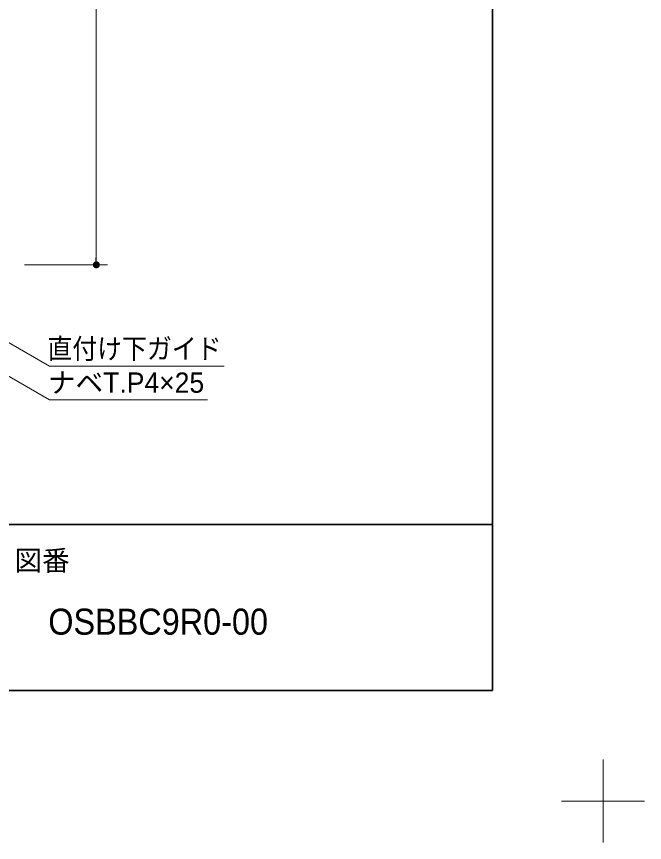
# Model space of a CAD drawing. Units: millimetres, scale not verified. Extents: x -6062 to 6062, y -3045 to 3045.
# Drawn here: x 1351 to 2488, y -3045 to -1551 of the extents above; entities that cross this region are included whole.
import ezdxf
from ezdxf.enums import TextEntityAlignment as Align

# ---------------------------------------------------------------- set-up
doc = ezdxf.new("R2010")
doc.units = ezdxf.units.MM
doc.header["$LTSCALE"] = 20
doc.header["$PDMODE"] = 32
doc.header["$PDSIZE"] = 10
for name, color, linetype, lineweight in [('0-0_2寸法-3', 7, 'Continuous', 15), ('0-1_2寸法-1', 7, 'Continuous', 15), ('0-2_0', 7, 'Continuous', 25), ('0-5_1図面枠', 7, 'Continuous', 15)]:
    doc.layers.add(name, color=color, linetype=linetype, lineweight=lineweight)
doc.layers.add('0-3_Defpoints', color=7, linetype='Continuous')
doc.styles.add('ＭＳ Ｐゴシック', font='')
doc.styles.get('ＭＳ Ｐゴシック').set_extended_font_data('MS PGothic')

# ---------------------------------------------------------------- blocks, each defined once
blk = doc.blocks.new('_Dot')
at = {"layer": '0-2_0'}
blk.add_line((-10, 0), (-20, 0), dxfattribs=at)
for points in [[(0, 0), (-10, 0), (-9.92, 1.25)], [(0, 0), (-9.92, -1.25), (-10, 0)], [(0, 0), (-9.92, 1.25), (-9.69, 2.49)], [(0, 0), (-9.69, -2.49), (-9.92, -1.25)], [(0, 0), (-9.69, 2.49), (-9.3, 3.68)], [(0, 0), (-9.3, -3.68), (-9.69, -2.49)], [(0, 0), (-9.3, 3.68), (-8.76, 4.82)], [(0, 0), (-8.76, -4.82), (-9.3, -3.68)], [(0, 0), (-8.76, 4.82), (-8.09, 5.88)], [(0, 0), (-8.09, -5.88), (-8.76, -4.82)], [(0, 0), (-8.09, 5.88), (-7.29, 6.85)], [(0, 0), (-7.29, -6.85), (-8.09, -5.88)], [(0, 0), (-7.29, 6.85), (-6.37, 7.71)], [(0, 0), (-6.37, -7.71), (-7.29, -6.85)], [(0, 0), (-6.37, 7.71), (-5.36, 8.44)], [(0, 0), (-5.36, -8.44), (-6.37, -7.71)], [(0, 0), (-5.36, 8.44), (-4.26, 9.05)], [(0, 0), (-4.26, -9.05), (-5.36, -8.44)], [(0, 0), (-4.26, 9.05), (-3.09, 9.51)], [(0, 0), (-3.09, -9.51), (-4.26, -9.05)], [(0, 0), (-3.09, 9.51), (-1.87, 9.82)], [(0, 0), (-1.87, -9.82), (-3.09, -9.51)], [(0, 0), (-1.87, 9.82), (-0.63, 9.98)], [(0, 0), (-0.63, -9.98), (-1.87, -9.82)], [(0, 0), (-0.63, 9.98), (0.63, 9.98)], [(0, 0), (0.63, -9.98), (-0.63, -9.98)], [(0, 0), (0.63, 9.98), (1.87, 9.82)], [(0, 0), (1.87, 9.82), (3.09, 9.51)], [(0, 0), (3.09, 9.51), (4.26, 9.05)], [(0, 0), (4.26, 9.05), (5.36, 8.44)], [(0, 0), (5.36, 8.44), (6.37, 7.71)], [(0, 0), (6.37, 7.71), (7.29, 6.85)], [(0, 0), (7.29, 6.85), (8.09, 5.88)], [(0, 0), (8.09, 5.88), (8.76, 4.82)], [(0, 0), (8.76, 4.82), (9.3, 3.68)], [(0, 0), (9.3, 3.68), (9.69, 2.49)], [(0, 0), (9.69, 2.49), (9.92, 1.25)], [(0, 0), (9.92, 1.25), (10, 0)], [(0, 0), (1.87, -9.82), (0.63, -9.98)], [(0, 0), (3.09, -9.51), (1.87, -9.82)], [(0, 0), (4.26, -9.05), (3.09, -9.51)], [(0, 0), (5.36, -8.44), (4.26, -9.05)], [(0, 0), (6.37, -7.71), (5.36, -8.44)], [(0, 0), (7.29, -6.85), (6.37, -7.71)], [(0, 0), (8.09, -5.88), (7.29, -6.85)], [(0, 0), (8.76, -4.82), (8.09, -5.88)], [(0, 0), (9.3, -3.68), (8.76, -4.82)], [(0, 0), (9.69, -2.49), (9.3, -3.68)], [(0, 0), (9.92, -1.25), (9.69, -2.49)], [(0, 0), (10, 0), (9.92, -1.25)]]:
    blk.add_solid(points, dxfattribs=at)
blk = doc.blocks.new('グループ-1')
at = {"layer": '0-5_1図面枠'}
for p, q in [((84000, -57900), (84000, -60900)), ((85500, -59400), (82500, -59400))]:
    blk.add_line(p, q, dxfattribs=at)
blk = doc.blocks.new('グループ-3')
at = {"layer": '0-5_1図面枠', "lineweight": 35}
blk.add_line((-80000, -49400), (80000, -49400), dxfattribs=at)
blk.add_lwpolyline([(-80000, 55400), (80000, 55400), (80000, -55400), (-80000, -55400)], close=True, dxfattribs=at)
blk = doc.blocks.new('図面枠')
at = {"layer": '0-5_1図面枠'}
for name in ['グループ-1', 'グループ-3']:
    blk.add_blockref(name, (0, 0), dxfattribs=at)
at = {"layer": '0-5_1図面枠', "style": 'ＭＳ Ｐゴシック'}
blk.add_text('図番', height=733.7, dxfattribs=at).set_placement((62699.9, -51284.2), align=Align.BOTTOM_LEFT)

msp = doc.modelspace()

# ---------------------------------------------------------------- linework, layer by layer
at = {"layer": '0-0_2寸法-3'}
for points in [[(1080.68, -1992.75), (1410.68, -2183.28), (1726.7, -2183.28)], [(1058.23, -2040.51), (1410.68, -2244), (1696.98, -2244)]]:
    msp.add_lwpolyline(points, dxfattribs=at)
at = {"layer": '0-1_2寸法-1'}
for p, q in [((1495.68, 987.29), (1495.68, -1987.29)), ((1365.68, -2000), (1515.68, -2000))]:
    msp.add_line(p, q, dxfattribs=at)
at = {"layer": '0-3_Defpoints'}
msp.add_point((1495.68, -2000), dxfattribs=at)

# ---------------------------------------------------------------- block references
at = {"layer": '0-1_2寸法-1', "xscale": 0.6356201, "yscale": 0.6356201, "rotation": 270}
msp.add_blockref('_Dot', (1495.68, -2000), dxfattribs=at)
at = {"layer": '0-5_1図面枠', "xscale": 0.05, "yscale": 0.05}
msp.add_blockref('図面枠', (-1787.5, 0), dxfattribs=at)

# ---------------------------------------------------------------- texts
at = {"layer": '0-0_2寸法-3', "style": 'ＭＳ Ｐゴシック', "width": 0.9}
msp.add_text('直付け下ガイド', height=36.66, dxfattribs=at).set_placement((1407.23, -2180.9), align=Align.BOTTOM_LEFT)
at = {"layer": '0-0_2寸法-3', "style": 'ＭＳ Ｐゴシック'}
msp.add_text('ナベT.P4×25', height=36.66, dxfattribs=at).set_placement((1408.18, -2242.4), align=Align.BOTTOM_LEFT)
at = {"layer": '0-5_1図面枠', "style": 'ＭＳ Ｐゴシック', "width": 0.95}
msp.add_text('OSBBC9R0-00', height=47.17, dxfattribs=at).set_placement((1408.8, -2683.26), align=Align.BOTTOM_LEFT)

doc.saveas('drawing.dxf')
